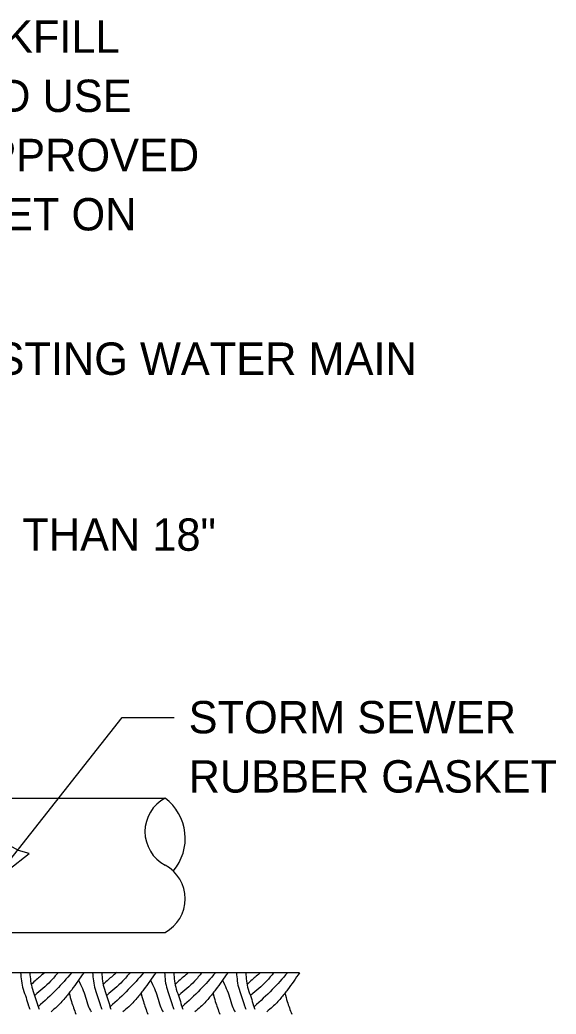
# Model space of a CAD drawing. Extents: x 2133490 to 2172050, y 2138301 to 2145980.
# Drawn here: x 2144742 to 2144841.3, y 2138652.7 to 2138837 of the extents above; entities that cross this region are included whole.
import ezdxf

# ---------------------------------------------------------------- set-up
doc = ezdxf.new("R2010")
doc.units = 0
for name, color, linetype in [('Design_PR_Roadway Dimensions', 7, 'Continuous'), ('Design_PR_Roadway Notes', 7, 'Continuous'), ('Drainage_PR_Storm Sewer', 7, 'Continuous'), ('Level 23', 7, 'Continuous'), ('Level 49', 7, 'Continuous'), ('XSC_Exist Ground', 7, 'Continuous')]:
    doc.layers.add(name, color=color, linetype=linetype)

msp = doc.modelspace()

# ---------------------------------------------------------------- linework, layer by layer
at = {"layer": 'Design_PR_Roadway Dimensions'}
for p, q in [((2144735.95, 2138675.96), (2144760.96, 2138707.7)), ((2144760.96, 2138707.7), (2144770.62, 2138707.7))]:
    msp.add_line(p, q, dxfattribs=at)
at = {"layer": 'Drainage_PR_Storm Sewer'}
for p, q in [((2144528.98, 2138692.77), (2144768.92, 2138692.77)), ((2144528.98, 2138667.88), (2144768.92, 2138667.88))]:
    msp.add_line(p, q, dxfattribs=at)
for centre, radius, start, end in [((2144772.24, 2138686.55), 7.05, 118.0725, 241.9275), ((2144763.32, 2138685.3), 9.33, 319.5585, 53.1301), ((2144765.6, 2138674.1), 7.05, 298.0725, 61.9275)]:
    msp.add_arc(centre, radius, start, end, dxfattribs=at)
at = {"layer": 'Level 23'}
msp.add_lwpolyline([(2144743.78, 2138682.52), (2144741.77, 2138683.07), (2144740.13, 2138683.96), (2144738.36, 2138680.43), (2144735.95, 2138675.96), (2144740.01, 2138679.55)], close=True, dxfattribs=at)
at = {"layer": 'XSC_Exist Ground'}
msp.add_line((2144504.09, 2138660.41), (2144793.81, 2138660.41), dxfattribs=at)
msp.add_line((2144504.09, 2138660.41), (2144793.81, 2138660.41), dxfattribs=at)
msp.add_lwpolyline([(2144504.09, 2138660.41), (2144793.81, 2138660.41)], dxfattribs=at)
for points in [[(2144742.17, 2138660.41), (2144742.32, 2138658.88), (2144742.65, 2138657.32), (2144743.17, 2138655.81), (2144743.63, 2138654.28), (2144743.87, 2138653.63)], [(2144743.87, 2138660.41), (2144744.02, 2138658.88), (2144744.35, 2138657.32), (2144744.87, 2138655.81), (2144745.34, 2138654.28), (2144745.58, 2138653.63)], [(2144746.64, 2138660.41), (2144745.07, 2138659.08), (2144744.19, 2138658.29)], [(2144749.09, 2138660.4), (2144747.73, 2138658.83), (2144744.8, 2138656.2)], [(2144751.61, 2138660.37), (2144748.79, 2138657.26), (2144745.44, 2138654.1)], [(2144753.86, 2138660.4), (2144751.62, 2138657.25), (2144750.35, 2138655.65), (2144748.86, 2138654.08), (2144747.8, 2138653.17)], [(2144755.49, 2138660.41), (2144755.64, 2138658.88), (2144755.97, 2138657.32), (2144756.49, 2138655.81), (2144756.96, 2138654.28), (2144757.19, 2138653.63)], [(2144757.19, 2138660.41), (2144757.34, 2138658.88), (2144757.67, 2138657.32), (2144758.2, 2138655.81), (2144758.66, 2138654.28), (2144758.9, 2138653.63)], [(2144759.96, 2138660.41), (2144758.39, 2138659.08), (2144757.51, 2138658.29)], [(2144762.41, 2138660.4), (2144761.05, 2138658.83), (2144758.12, 2138656.2)], [(2144764.93, 2138660.37), (2144762.11, 2138657.26), (2144758.76, 2138654.1)], [(2144767.19, 2138660.4), (2144764.95, 2138657.25), (2144763.68, 2138655.65), (2144762.18, 2138654.08), (2144761.12, 2138653.17)], [(2144768.81, 2138660.41), (2144768.96, 2138658.88), (2144769.29, 2138657.32), (2144769.81, 2138655.81), (2144770.28, 2138654.28), (2144770.52, 2138653.63)], [(2144770.52, 2138660.41), (2144770.66, 2138658.88), (2144770.99, 2138657.32), (2144771.52, 2138655.81), (2144771.98, 2138654.28), (2144772.22, 2138653.63)], [(2144773.28, 2138660.41), (2144771.71, 2138659.08), (2144770.83, 2138658.29)], [(2144775.73, 2138660.4), (2144774.37, 2138658.83), (2144771.44, 2138656.2)], [(2144778.25, 2138660.37), (2144775.43, 2138657.26), (2144772.08, 2138654.1)], [(2144780.51, 2138660.4), (2144778.27, 2138657.25), (2144777, 2138655.65), (2144775.5, 2138654.08), (2144774.44, 2138653.17)], [(2144782.13, 2138660.41), (2144782.28, 2138658.88), (2144782.61, 2138657.32), (2144783.13, 2138655.81), (2144783.6, 2138654.28), (2144783.84, 2138653.63)], [(2144783.84, 2138660.41), (2144783.99, 2138658.88), (2144784.31, 2138657.32), (2144784.84, 2138655.81), (2144785.3, 2138654.28), (2144785.54, 2138653.63)], [(2144786.6, 2138660.41), (2144785.03, 2138659.08), (2144784.15, 2138658.29)], [(2144789.05, 2138660.4), (2144787.69, 2138658.83), (2144784.76, 2138656.2)], [(2144791.57, 2138660.37), (2144788.75, 2138657.26), (2144785.4, 2138654.1)], [(2144793.83, 2138660.4), (2144791.59, 2138657.25), (2144790.32, 2138655.65), (2144788.82, 2138654.08), (2144787.76, 2138653.17)], [(2144752.88, 2138659.01), (2144754.21, 2138655.87), (2144754.7, 2138654.25), (2144755.22, 2138653.14)], [(2144766.2, 2138659.01), (2144767.53, 2138655.87), (2144768.02, 2138654.25), (2144768.54, 2138653.14)], [(2144779.52, 2138659.01), (2144780.85, 2138655.87), (2144781.34, 2138654.25), (2144781.87, 2138653.14)], [(2144751.15, 2138656.61), (2144751.58, 2138655.05), (2144752.4, 2138652.72)], [(2144764.47, 2138656.61), (2144764.9, 2138655.05), (2144765.72, 2138652.72)], [(2144777.79, 2138656.61), (2144778.22, 2138655.05), (2144779.04, 2138652.72)], [(2144791.11, 2138656.61), (2144791.54, 2138655.05), (2144792.36, 2138652.72)]]:
    msp.add_spline(points, degree=3, dxfattribs=at)

# ---------------------------------------------------------------- texts
at = {"layer": 'Design_PR_Roadway Notes'}
for s, p in [(' EXISTING WATER MAIN', (2144722.36, 2138771.21)), ('STORM SEWER', (2144773.28, 2138704.76)), ('RUBBER GASKET', (2144773.28, 2138693.78))]:
    msp.add_text(s, height=6, dxfattribs=at).set_placement(p)
at = {"layer": 'Level 23'}
msp.add_text('LESS THAN 18"', height=6, dxfattribs=at).set_placement((2144719.74, 2138738.6))
at = {"layer": 'Level 49'}
for s, p in [('OMIT GRANULAR EMBEDMENT AND BACKFILL', (2144580.84, 2138830.91)), ('TO ONE FOOT OVER TOP OF SEWER AND USE', (2144580.84, 2138819.93)), ('EXCAVATED MATERIAL (CLASS IV) AS APPROVED', (2144580.84, 2138808.96)), ('BY THE ENGINEER AND COMPACT 10 FEET ON', (2144580.84, 2138797.98))]:
    msp.add_text(s, height=6, dxfattribs=at).set_placement(p)

doc.saveas('drawing.dxf')
